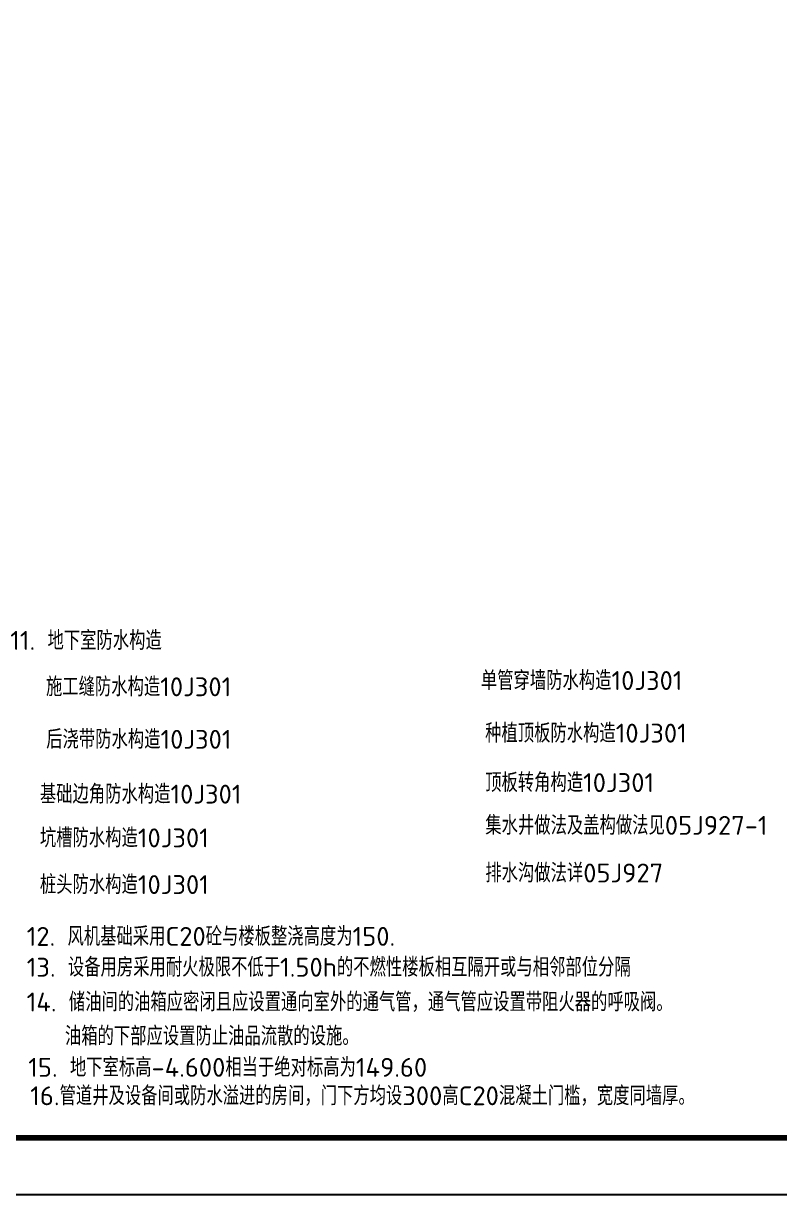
# Model space of a CAD drawing. Extents: x -737978 to 768813, y -372247 to 1140308.
# Drawn here: x -571108 to -551091, y -159911 to -128890 of the extents above; entities that cross this region are included whole.
import ezdxf

# ---------------------------------------------------------------- set-up
doc = ezdxf.new("R2010")
doc.units = 0
doc.header["$LTSCALE"] = 1000
doc.header["$MEASUREMENT"] = 0
doc.layers.add('PUB_TEXT', color=7, linetype='CONTINUOUS')
doc.layers.add('PUB_TITLE', color=4, linetype='CONTINUOUS')
doc.styles.add('zx', font='GBENOR.shx', dxfattribs={"bigfont": 'GBCBIG.shx'})

msp = doc.modelspace()

# ---------------------------------------------------------------- linework, layer by layer
at = {"layer": 'PUB_TITLE'}
msp.add_lwpolyline([(-692675.1, -159910.6), (-535025.1, -159910.6), (-535025.1, -70810.6), (-692675.1, -70810.6)], close=True, dxfattribs=at)
at = {"layer": 'PUB_TITLE', "const_width": 150}
msp.add_lwpolyline([(-688925.1, -158410.6), (-536525.1, -158410.6), (-536525.1, -72310.6), (-688925.1, -72310.6)], close=True, dxfattribs=at)

# ---------------------------------------------------------------- texts
at = {"layer": 'PUB_TEXT', "style": 'zx', "width": 1.2}
for s, p in [('11. 地下室防水构造', (-571457.8, -145483)), ('单管穿墙防水构造10J301', (-558997.1, -146544.9)), ('施工缝防水构造10J301', (-570510.8, -146711.1)), ('后浇带防水构造10J301', (-570503.8, -148102.6)), ('种植顶板防水构造10J301', (-558884.3, -147939)), ('顶板转角构造10J301', (-558884.3, -149248.5)), ('基础边角防水构造10J301', (-570671.9, -149554.8)), ('集水井做法及盖构做法见05J927-1', (-558880.2, -150381.9)), ('坑槽防水构造10J301', (-570671.9, -150712.9)), ('排水沟做法详05J927                   ', (-558880.2, -151642.9)), ('桩头防水构造10J301', (-570671.9, -151949.7)), ('12. 风机基础采用C20砼与楼板整浇高度为150.', (-571021.8, -153322.2)), ('13. 设备用房采用耐火极限不低于1.50h的不燃性楼板相互隔开或与相邻部位分隔', (-571021.8, -154138.9)), ('14. 储油间的油箱应密闭且应设置通向室外的通气管，通气管应设置带阻火器的呼吸阀。', (-571021.8, -155060.2)), ('油箱的下部应设置防止油品流散的设施。 ', (-570008.7, -155962)), ('15. 地下室标高-4.600相当于绝对标高为149.60', (-570980.5, -156790.9)), (' 16.管道井及设备间或防水溢进的房间，门下方均设300高C20混凝土门槛，宽度同墙厚。', (-571253.3, -157543.8))]:
    msp.add_text(s, height=500, dxfattribs=at).set_placement(p)

doc.saveas('drawing.dxf')
